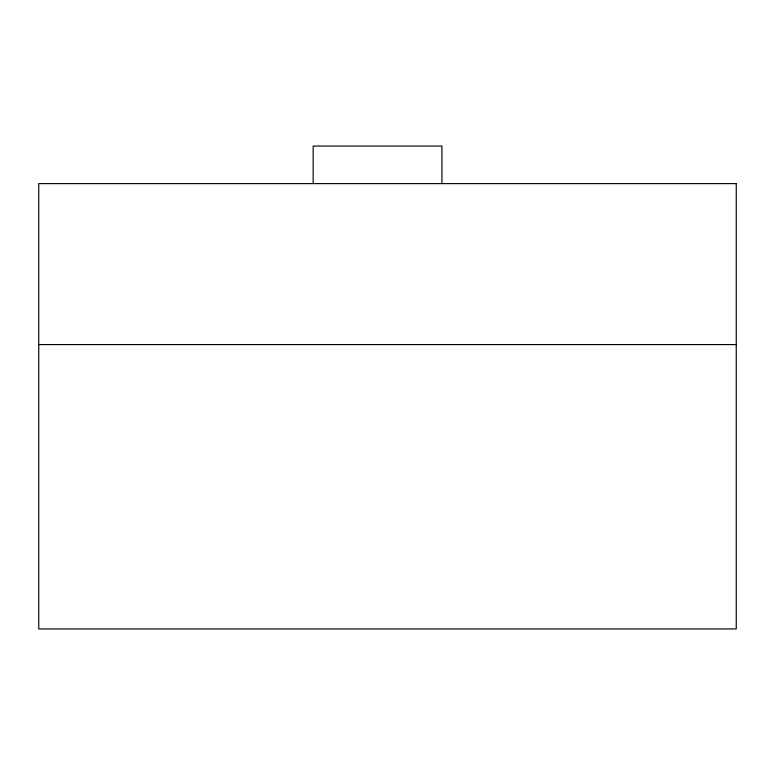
<?xml version="1.0" encoding="UTF-8"?>
<svg xmlns="http://www.w3.org/2000/svg" width="775" height="775" viewBox="0 0 775 775"><rect width="100%" height="100%" fill="white"/><g stroke="black" fill="none" stroke-linecap="round" stroke-linejoin="round"><path stroke-width="1.16" d="M38.75 344.575L736.25 344.575M441.934 183.559L441.934 146.058L313.168 146.058L313.168 183.559M736.25 183.617L38.75 183.617L38.75 628.942L736.25 628.942L736.25 183.617"/></g></svg>
